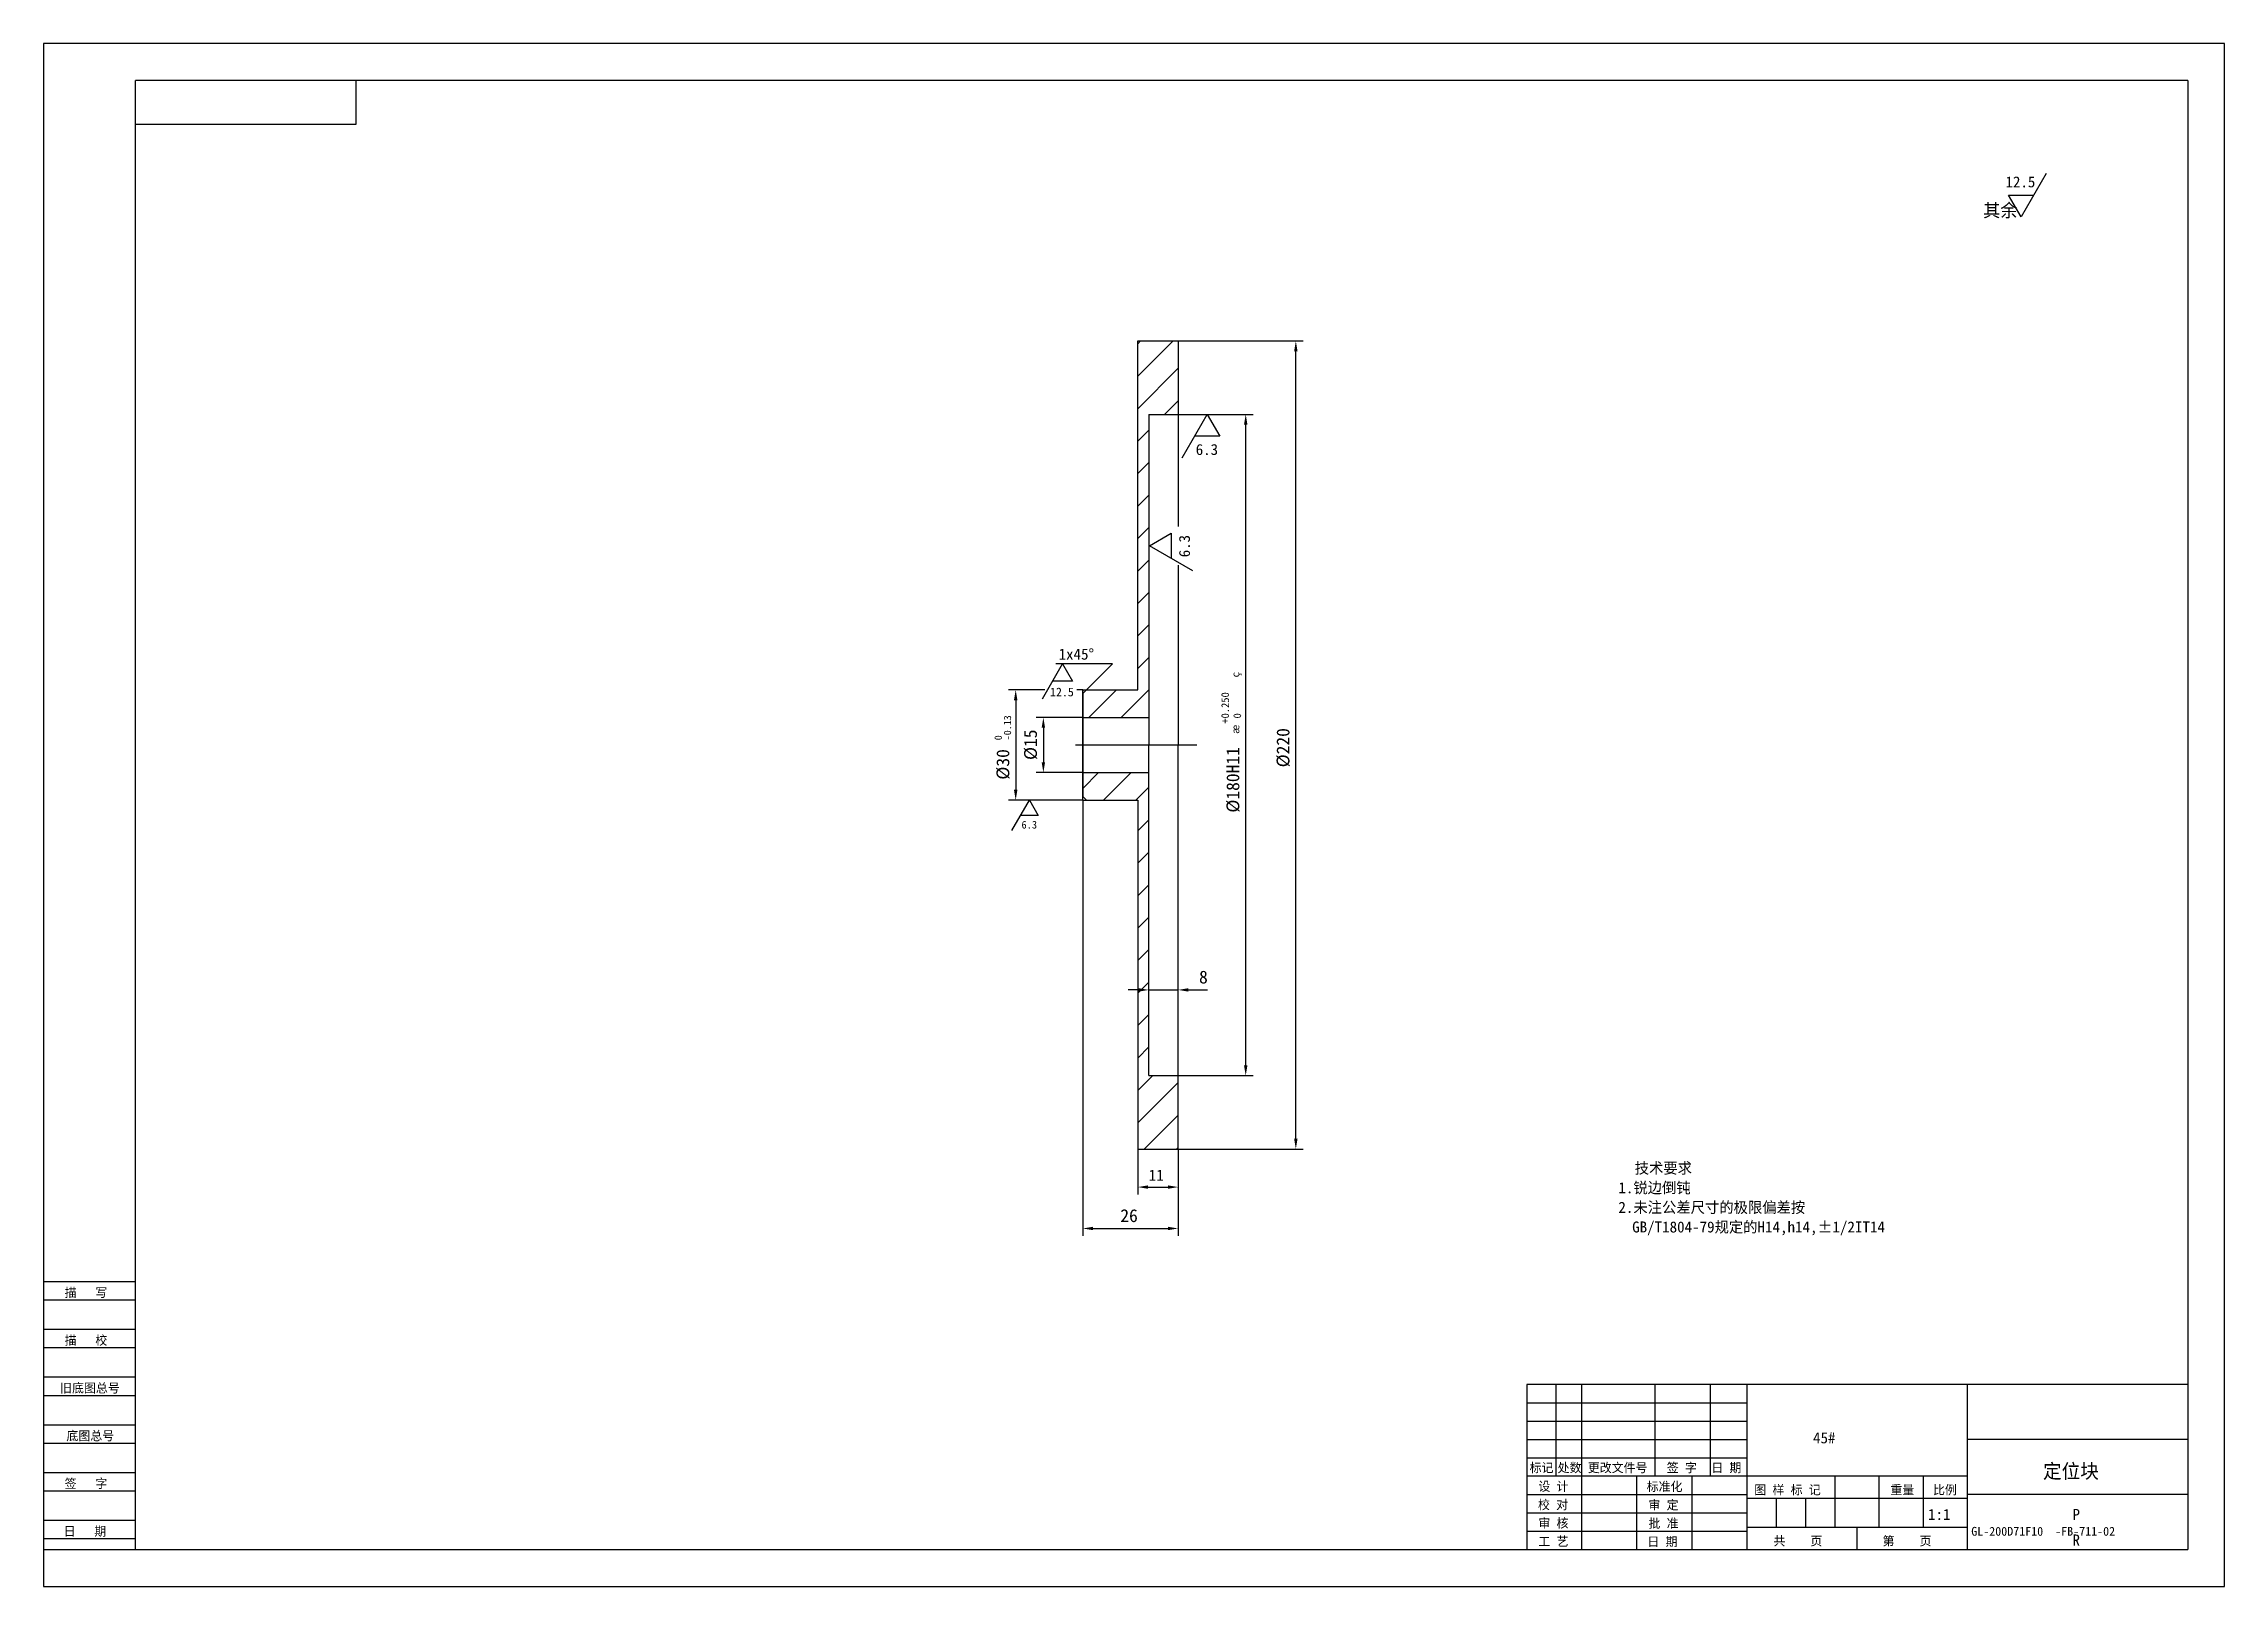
# Model space of a CAD drawing. Header units: metres. Extents: x 0 to 594, y 0 to 420.
import ezdxf

# ---------------------------------------------------------------- set-up
doc = ezdxf.new("R2010")
doc.units = ezdxf.units.M
for name, color, linetype in [('C', 6, 'Continuous'), ('D', 1, 'Continuous'), ('FL', 5, 'Continuous'), ('T', 7, 'Continuous'), ('TL', 4, 'Continuous')]:
    doc.layers.add(name, color=color, linetype=linetype)

# ---------------------------------------------------------------- blocks, each defined once
blk = doc.blocks.new('TUKUN2')
at = {"layer": 'FL'}
for p, q in [((0, 420), (0, 0)), ((594, 420), (0, 420)), ((594, 0), (594, 420)), ((0, 78), (25, 78)), ((0, 70), (25, 70)), ((0, 65), (25, 65)), ((0, 57), (25, 57)), ((412, 30), (412, 55)), ((419, 10), (419, 55)), ((439, 30), (439, 55)), ((454, 30), (454, 55)), ((0, 52), (25, 52)), ((404, 50), (464, 50)), ((0, 44), (25, 44)), ((404, 45), (464, 45)), ((0, 39), (25, 39)), ((404, 40), (464, 40)), ((0, 31), (25, 31)), ((404, 35), (464, 35)), ((449, 10), (449, 30)), ((0, 26), (25, 26)), ((404, 25), (464, 25)), ((0, 18), (25, 18)), ((404, 20), (464, 20)), ((0, 13), (25, 13)), ((404, 15), (464, 15)), ((0, 0), (594, 0))]:
    blk.add_line(p, q, dxfattribs=at)
at = {"layer": 'TL'}
for p, q in [((25, 10), (25, 410)), ((584, 410), (25, 410)), ((85, 410), (85, 398)), ((584, 410), (584, 10)), ((85, 398), (25, 398)), ((0, 83), (25, 83)), ((404, 55), (404, 10)), ((584, 55), (404, 55)), ((464, 10), (464, 55)), ((524, 10), (524, 55)), ((584, 40), (524, 40)), ((524, 30), (404, 30)), ((434, 10), (434, 30)), ((488, 16), (488, 30)), ((500, 16), (500, 30)), ((512, 16), (512, 30)), ((464, 24), (524, 24)), ((472, 16), (472, 24)), ((480, 16), (480, 24)), ((584, 25), (524, 25)), ((524, 16), (464, 16)), ((494, 10), (494, 16)), ((0, 10), (584, 10))]:
    blk.add_line(p, q, dxfattribs=at)
at = {"layer": 'T'}
for s, p in [('描   写', (5.74, 78.76)), ('描   校', (5.74, 65.76)), ('旧底图总号', (4.49, 52.76)), ('底图总号', (6.22, 39.76)), ('标记', (404.75, 31.07)), ('处数', (412.38, 31.07)), ('更改文件号', (420.61, 31.07)), ('签 字', (442.1, 31.07)), ('日 期', (454.23, 31.07)), ('签   字', (5.74, 26.76)), ('校 对', (407.05, 20.99)), ('设 计', (407.14, 25.99)), ('标准化', (436.65, 25.93)), ('审 定', (437.13, 20.93)), ('图 样 标 记', (465.95, 25.04)), ('重量', (503.03, 25.04)), ('比例', (514.64, 25.04)), ('审 核', (407.14, 15.99)), ('批 准', (437.13, 15.93)), ('日   期', (5.45, 13.76)), ('工 艺', (407.14, 10.99)), ('日 期', (436.84, 10.93)), ('共    页', (471.18, 11.13)), ('第    页', (500.9, 11.13))]:
    blk.add_text(s, height=2.5, dxfattribs=at).set_placement(p)

msp = doc.modelspace()

# ---------------------------------------------------------------- linework, layer by layer
for p, q in [((298.03, 329.45), (307.64, 339.06)), ((298.03, 338.29), (298.8, 339.06)), ((298.03, 320.61), (309.03, 331.61)), ((308.98, 331.56), (309.03, 331.61)), ((305.32, 319.06), (309.03, 322.78)), ((298.03, 311.78), (301.03, 314.78)), ((298.03, 302.94), (301.03, 305.94)), ((298.03, 294.1), (301.03, 297.1)), ((298.03, 285.26), (301.03, 288.26)), ((298.03, 276.42), (301.03, 279.42)), ((298.03, 267.58), (301.03, 270.58)), ((298.03, 258.74), (301.03, 261.74)), ((298.03, 249.9), (301.03, 252.9)), ((283.03, 243.74), (283.35, 244.06)), ((284.69, 236.56), (292.19, 244.06)), ((293.53, 236.56), (301.03, 244.06)), ((283.03, 217.23), (287.37, 221.56)), ((288.71, 214.06), (296.21, 221.56)), ((297.54, 214.06), (301.03, 217.55)), ((298.03, 205.71), (301.03, 208.71)), ((298.03, 196.87), (301.03, 199.87)), ((298.03, 188.03), (301.03, 191.03)), ((298.03, 179.19), (301.03, 182.19)), ((298.03, 170.35), (301.03, 173.35)), ((298.03, 161.51), (301.03, 164.51)), ((298.03, 152.68), (301.03, 155.68)), ((298.03, 143.84), (301.03, 146.84)), ((298.03, 135), (302.09, 139.06)), ((298.03, 126.16), (309.03, 137.16)), ((298.03, 126.16), (298.43, 126.56)), ((299.77, 119.06), (309.03, 128.32)), ((308.61, 119.06), (309.03, 119.48))]:
    msp.add_line(p, q)
at = {"layer": 'C'}
msp.add_line((281.1, 229.06), (314.07, 229.06), dxfattribs=at)
at = {"layer": 'D'}
for p, q in [((545.47, 384.64), (538.64, 372.81)), ((538.64, 372.81), (535.22, 378.72)), ((535.22, 378.72), (542.05, 378.72)), ((309.03, 339.06), (343.08, 339.06)), ((341.08, 121.86), (341.08, 336.26)), ((309.03, 319.06), (329.43, 319.06)), ((310.1, 307.23), (316.93, 319.06)), ((316.93, 319.06), (320.35, 313.15)), ((327.43, 141.86), (327.43, 316.26)), ((320.35, 313.15), (313.52, 313.15)), ((301.18, 283.28), (307.1, 286.7)), ((307.1, 286.7), (307.1, 279.87)), ((313.01, 276.45), (301.18, 283.28)), ((272.07, 241.67), (277.53, 251.13)), ((291.1, 251.13), (275.67, 251.13)), ((277.53, 251.13), (280.26, 246.4)), ((284.03, 244.06), (291.1, 251.13)), ((272.73, 244.06), (262.78, 244.06)), ((280.26, 246.4), (274.8, 246.4)), ((283.03, 244.06), (281.41, 244.06)), ((283.03, 244.06), (284.03, 244.06)), ((264.78, 241.26), (264.78, 216.86)), ((283.03, 236.56), (270.31, 236.56)), ((272.31, 233.76), (272.31, 224.36)), ((283.03, 221.56), (270.31, 221.56)), ((283.03, 214.06), (262.78, 214.06)), ((263.76, 205.76), (268.55, 214.04)), ((268.55, 214.04), (270.94, 209.9)), ((283.03, 214.06), (283.03, 215.06)), ((283.03, 214.06), (283.03, 95.43)), ((283.03, 214.06), (284.03, 214.06)), ((270.94, 209.9), (266.15, 209.9)), ((298.23, 162.38), (295.43, 162.38)), ((301.03, 162.38), (301.03, 164.38)), ((301.03, 162.38), (309.03, 162.38)), ((309.03, 162.38), (309.03, 164.38)), ((311.83, 162.38), (314.63, 162.38)), ((314.63, 162.38), (317.05, 162.38)), ((309.03, 139.06), (329.43, 139.06)), ((298.03, 119.06), (298.03, 106.7)), ((309.03, 119.06), (309.03, 106.7)), ((309.03, 119.06), (343.08, 119.06)), ((300.83, 108.7), (306.23, 108.7)), ((309.03, 106.7), (309.03, 95.43)), ((285.83, 97.43), (306.23, 97.43))]:
    msp.add_line(p, q, dxfattribs=at)
for points in [[(340.61, 336.26), (341.54, 336.26), (341.08, 339.06)], [(326.96, 316.26), (327.9, 316.26), (327.43, 319.06)], [(264.31, 241.26), (265.25, 241.26), (264.78, 244.06)], [(271.84, 233.76), (272.78, 233.76), (272.31, 236.56)], [(271.84, 224.36), (272.78, 224.36), (272.31, 221.56)], [(264.31, 216.86), (265.25, 216.86), (264.78, 214.06)], [(298.23, 162.85), (298.23, 161.91), (301.03, 162.38)], [(311.83, 162.85), (311.83, 161.91), (309.03, 162.38)], [(326.96, 141.86), (327.9, 141.86), (327.43, 139.06)], [(340.61, 121.86), (341.54, 121.86), (341.08, 119.06)], [(300.83, 109.17), (300.83, 108.23), (298.03, 108.7)], [(306.23, 109.17), (306.23, 108.23), (309.03, 108.7)], [(285.83, 97.9), (285.83, 96.97), (283.03, 97.43)], [(306.23, 97.9), (306.23, 96.97), (309.03, 97.43)]]:
    msp.add_solid(points, dxfattribs=at)
at = {"layer": 'TL'}
for p, q in [((298.03, 339.06), (309.03, 339.06)), ((298.03, 331.56), (298.03, 339.06)), ((309.03, 339.06), (309.03, 331.56)), ((298.03, 326.56), (298.03, 331.56)), ((309.03, 331.56), (309.03, 326.56)), ((298.03, 319.06), (298.03, 326.56)), ((309.03, 326.56), (309.03, 319.06)), ((298.03, 244.06), (298.03, 319.06)), ((301.03, 319.06), (301.03, 229.06)), ((301.03, 319.06), (309.03, 319.06)), ((309.03, 319.06), (309.03, 288.53)), ((309.03, 278.04), (309.03, 229.06)), ((283.03, 229.06), (283.03, 244.06)), ((284.03, 244.06), (283.03, 243.06)), ((284.03, 244.06), (298.03, 244.06)), ((283.03, 243.06), (283.03, 236.56)), ((283.03, 236.56), (301.03, 236.56)), ((283.03, 236.56), (283.03, 229.06)), ((283.03, 229.06), (283.03, 221.56)), ((283.03, 221.56), (283.03, 229.06)), ((301.03, 221.56), (301.03, 229.06)), ((309.03, 139.06), (309.03, 229.06)), ((283.03, 221.56), (301.03, 221.56)), ((283.03, 221.56), (283.03, 215.06)), ((283.03, 214.06), (283.03, 221.56)), ((301.03, 139.06), (301.03, 221.56)), ((284.03, 214.06), (283.03, 215.06)), ((284.03, 214.06), (298.03, 214.06)), ((298.03, 214.06), (298.03, 139.06)), ((298.03, 139.06), (298.03, 131.56)), ((301.03, 139.06), (309.03, 139.06)), ((309.03, 131.56), (309.03, 139.06)), ((298.03, 131.56), (298.03, 126.56)), ((309.03, 126.56), (309.03, 131.56)), ((298.03, 126.56), (298.03, 119.06)), ((309.03, 119.06), (309.03, 126.56)), ((298.03, 119.06), (309.03, 119.06))]:
    msp.add_line(p, q, dxfattribs=at)

# ---------------------------------------------------------------- block references
at = {"layer": 'D'}
msp.add_blockref('TUKUN2', (0, 0), dxfattribs=at)

# ---------------------------------------------------------------- texts
for s, height, p in [('12.5', 2.98, (534.39, 380.88)), ('其余', 3.6, (528.29, 372.81)), ('6.3', 2.98, (313.82, 308.02)), ('1x45%%d', 3, (276.45, 252.29)), ('12.5', 2.38, (274.13, 242.3)), ('6.3', 2.08, (266.36, 206.31)), ('8', 3.5, (314.72, 164.13)), ('11', 3, (301.01, 110.45)), ('技术要求', 3, (433.39, 112.38)), ('1.锐边倒钝', 3, (428.94, 107.03)), ('26', 3.5, (293.28, 99.18)), ('2.未注公差尺寸的极限偏差按', 3, (428.94, 101.69)), ('GB/T1804-79规定的H14,h14,%%p1/2IT14', 3, (432.69, 96.34)), ('45#', 3, (481.96, 38.94)), ('定位块', 3.9, (544.6, 29.41)), ('1:1', 3, (513.28, 18.08)), ('P', 3, (552.62, 18.08)), ('GL-200D71F10  -FB-711-02', 2.4, (525.05, 13.79)), ('R', 3, (552.62, 11.12))]:
    msp.add_text(s, height=height, dxfattribs=at).set_placement(p)
for s, height, p in [('6.3', 2.98, (312.23, 280.16)), ('%%231', 2.1, (325.68, 247.46)), ('+0.250', 2.1, (322.88, 234.86)), ('-0.13', 2, (263.52, 230.35)), ('%%C15', 3.5, (270.56, 224.98)), ('%%230', 2.1, (325.68, 232.06)), (' 0', 2.1, (326.17, 234.86)), ('%%c220', 3.5, (339.33, 222.98)), ('0', 2, (261.01, 230.35)), ('%%c30', 3.5, (263.03, 219.63)), ('%%c180H11', 3.5, (325.68, 210.65))]:
    msp.add_text(s, height=height, rotation=90, dxfattribs=at).set_placement(p)

doc.saveas('drawing.dxf')
